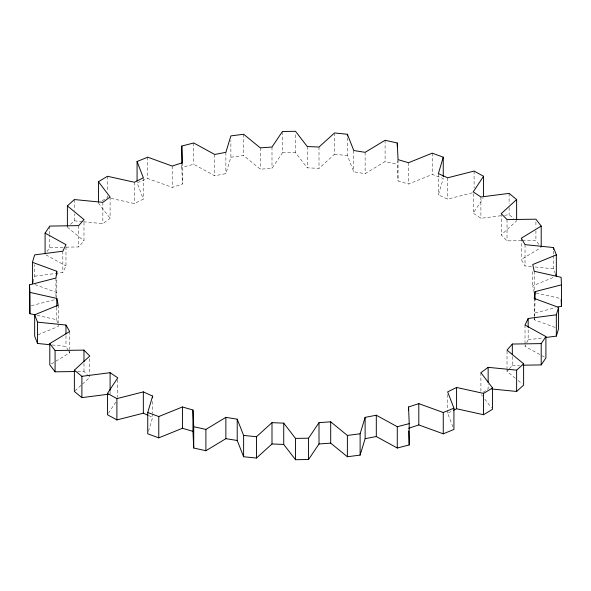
<?xml version="1.0" encoding="UTF-8"?>
<svg xmlns="http://www.w3.org/2000/svg" width="591" height="591" viewBox="0 0 591 591"><rect width="100%" height="100%" fill="white"/><g stroke="black" fill="none" stroke-linecap="round" stroke-linejoin="round"><path stroke-width="0.44" stroke-dasharray="2.96 2.22" d="M56.049 298.514L56.802 292.582L56.802 279.262M555.208 327.451L534.198 319.731L534.523 317.19M534.626 316.34L535.062 299.63M148.518 431.223L152.618 417.379L152.618 413.826M472.342 192.836L447.66 199.108L438.382 194.927L443.257 178.489L432.228 174.456L408.566 184.03L398.046 180.972L397.278 160.745M32.926 281.973L34.662 276.196L34.662 264.657M111.042 198.377L134.423 203.548L143.34 199.108L137.075 182.826L147.743 178.489L172.195 187.377L182.434 184.03L181.792 167.349L193.722 164.298L214.696 175.771L225.873 173.643L230.882 157.213L230.882 140.34M34.662 276.196L62.838 272.51L65.978 265.957L65.978 244.644M544.296 356.994L525.022 346.356L528.162 339.803L528.162 328.256M108.426 413.242L115.814 402.116M500.924 215.737L480.904 218.308L473.221 213.159L483.061 198.325M46.977 251.618L49.792 247.393L49.792 234.967M230.882 157.213L243.618 155.559L260.306 169.174L271.993 168.346L282.454 152.796L282.454 132.377M66.044 247.141L78.677 246.949L83.974 240.877L83.974 219.571M515.322 378.262L507.026 371.429L508.792 369.412M509.383 368.732L512.323 365.364L512.323 356.484M75.042 390.843L81.735 384.711M82.408 384.098L89.773 377.346L89.773 374.679M521.476 240.692L507.026 240.877L501.227 234.967L516.63 220.849M70.558 224.321L74.37 220.849L74.37 213.75M295.5 134.851L295.5 152.611L307.268 167.844L319.007 168.346L334.521 154.273L334.521 133.847M83.56 221.758L102.849 223.664L110.096 218.308L110.096 196.995M483.083 392.394L488.151 388.649L488.151 384.209M51.321 363.982L55.148 361.655M55.909 361.19L69.672 352.805L69.672 350.145M531.449 266.607L525.022 265.957L521.328 259.501L541.208 247.393M102.191 200.763L107.444 197.586L107.444 195.806M347.382 137.799L347.382 155.559L353.78 171.826L365.127 173.643L385.096 161.587L397.278 164.298M452.935 426.909L447.66 413.198L452.521 410.775M38.031 334.735L58.243 326.476L58.243 323.809M534.198 292.582L532.757 285.837L554.654 276.891M31.308 305.702L55.059 299.585M535.062 312.949L555.296 307.741M528.162 339.803L542.708 337.897M504.566 215.272L509.11 214.688L513.897 218.611M49.792 247.393L65.136 247.156M512.323 365.364L519.541 365.253M282.454 152.796L295.5 152.611M522.378 240.677L535.919 240.507L539.62 245.331M77.65 371.51L83.974 371.429L88.48 376.031M74.37 220.849L82.637 221.669M334.521 154.273L347.382 155.559M535.121 266.984L553.479 268.846L555.385 273.751M52.207 344.952L65.978 346.356L68.438 350.655M535.993 292.981L560.231 298.418M37.056 315.298L56.802 319.731L57.888 324.784M34.95 284.552L56.802 292.582M148.755 415.636L152.618 417.379M45.899 254.869L65.978 265.957M518.085 380.538L522.23 383.958M67.389 227.217L83.974 240.877M481.466 394.729L482.574 396.184M484.79 399.095L491.446 407.812M98.446 203.038L110.096 218.308M68.852 351.372L69.672 352.805M553.479 251.086L553.479 254.64M553.479 255.526L553.479 268.846M535.919 221.861L535.919 227.188M535.919 230.741L535.919 240.507M534.198 271.269L534.198 289.915M534.198 298.418L534.198 316.178M534.198 317.064L534.198 319.731M532.757 271.631L532.757 285.837M525.022 244.644L525.022 265.957M525.022 325.043L525.022 346.356M521.328 238.195L521.328 259.501M509.11 193.375L509.11 204.035M509.11 207.589L509.11 214.688M507.026 219.571L507.026 240.877M507.026 351.01L507.026 367.883M507.026 368.769L507.026 371.429M501.227 213.654L501.227 234.967M480.904 196.995L480.904 218.308M480.904 372.692L480.904 391.338M474.1 171.072L474.1 187.945M473.221 193.626L473.221 213.159M447.66 177.802L447.66 199.108M447.66 394.552L447.66 409.644M447.66 410.538L447.66 413.198M438.382 173.621L438.382 194.927M432.228 153.143L432.228 174.456M408.566 162.717L408.566 184.03M398.046 159.666L398.046 180.972M385.096 140.274L385.096 161.587M365.127 152.33L365.127 173.643M353.78 150.52L353.78 171.826M319.007 147.033L319.007 168.346M307.268 146.538L307.268 167.844M271.993 147.033L271.993 168.346M260.306 147.868L260.306 169.174M243.618 134.253L243.618 155.559M225.873 152.33L225.873 173.643M214.696 154.465L214.696 175.771M193.722 142.985L193.722 164.298M182.434 162.717L182.434 184.03M181.792 164.69L181.792 167.349M172.195 166.071L172.195 187.377M152.618 401.4L152.618 412.939M147.743 157.176L147.743 178.489M143.34 177.802L143.34 199.108M134.423 182.242L134.423 203.548M117.779 379.614L117.779 397.374M110.096 391.338L110.096 394.005M107.444 176.273L107.444 191.366M102.849 202.351L102.849 223.664M89.773 358.7L89.773 373.793M83.974 363.443L83.974 371.429M78.677 225.636L78.677 246.949M74.37 199.544L74.37 210.197M69.672 331.499L69.672 349.251M65.978 335.695L65.978 346.356M62.838 251.197L62.838 272.51M58.243 305.163L58.243 322.922M56.802 307.298L56.802 319.731M55.938 278.051L55.938 296.697M49.792 226.087L49.792 234.08"/><path stroke-width="0.89" d="M443.257 176.709L443.257 157.176L432.228 153.143L408.566 162.717L398.046 159.666L397.278 142.985L385.096 140.274L365.127 152.33L353.78 150.52L347.382 134.253L334.521 132.96L319.007 147.033L307.268 146.538L295.5 131.298L282.454 131.483L271.993 147.033L260.306 147.868L243.618 134.253L230.882 135.9L225.873 152.33L214.696 154.465L193.722 142.985L181.792 146.043L182.434 162.717L172.195 166.071L147.743 157.176L137.075 161.52L143.34 177.802L134.423 182.242L107.444 176.273L98.446 181.733L110.096 196.995L102.849 202.351L74.37 199.544L67.389 205.904L83.974 219.571L78.677 225.636L49.792 226.087L45.093 233.12L65.978 244.644L62.838 251.197L34.662 254.891L32.431 262.315L56.802 271.269L55.938 278.051L29.55 284.847L29.868 313.688L35.261 314.9M443.257 157.176L438.382 173.621L447.66 177.802L474.1 171.072L483.556 176.273L473.221 191.853L480.904 196.995L509.11 193.375L516.63 199.544L501.227 213.654L507.026 219.571L535.919 219.195L541.208 226.087L521.328 238.195L525.022 244.644L553.479 247.54L556.338 254.891L532.757 264.524L534.198 271.269L561.132 277.312L561.45 284.847L535.062 291.636L534.198 298.418L558.569 307.372L558.569 328.685L556.338 336.109L545.434 337.542M558.569 307.372L556.338 314.804L528.162 318.49L525.022 325.043L545.907 336.575L541.208 343.607L512.323 344.051L507.026 350.123L523.611 363.783L516.63 370.151L488.151 367.336L480.904 372.692L492.554 387.962L483.556 393.414L456.577 387.452L447.66 391.892L453.925 408.174L443.257 412.511L418.805 403.623L408.566 406.97L409.208 423.651L397.278 426.702L376.304 415.229L365.127 417.357L360.118 433.787L347.382 435.441L330.694 421.826L319.007 422.654L319.007 443.967L308.546 459.517L295.5 459.702L283.732 444.462L271.993 443.967L256.479 458.04L243.618 456.747L237.22 440.48L225.873 438.67L205.904 450.726L193.722 448.015L192.954 431.334L182.434 428.283L158.772 437.857L147.743 433.824L147.743 412.511L152.618 396.073L143.34 391.892L116.9 398.615L107.444 393.414L117.779 377.841L110.096 372.692L81.89 376.312L74.37 370.151L89.773 356.033L83.974 350.123L55.081 350.493L49.792 343.607L69.672 331.499L65.978 325.043L37.521 322.154L34.662 314.804L58.243 305.163L56.802 298.418L29.868 292.382L29.55 284.847M32.926 281.973L32.431 283.628L32.431 262.315M319.007 443.967L330.694 443.132L347.382 456.747L360.118 455.1L365.127 438.67L365.127 417.357M523.153 365.194L541.208 364.913L545.907 357.88L545.907 336.575M308.546 459.517L308.546 438.204L319.007 422.654M491.823 389.011L516.63 391.456L523.611 385.096L523.611 363.783M256.479 458.04L256.479 436.727L271.993 422.654L283.732 423.156L295.5 438.389L295.5 459.702M453.334 410.376L456.577 408.758L483.556 414.727L492.554 409.267L492.554 387.962M147.743 412.511L158.772 416.544L182.434 406.97L192.954 410.028L193.722 426.702L205.904 429.413L225.873 417.357L237.22 419.174L243.618 435.441L243.618 456.747M408.566 428.283L418.805 424.929L443.257 433.824L453.925 429.48L453.925 408.174M557.934 307.061L561.45 306.153L561.45 284.847M365.127 438.67L376.304 436.535L397.278 448.015L409.208 444.957L409.208 423.651M107.444 393.414L107.444 414.727L116.9 419.928L143.34 413.198L147.979 415.288M74.37 370.151L74.37 391.456L81.89 397.625L108.271 394.234M49.792 343.607L49.792 364.913L55.081 371.805L74.946 371.547M295.5 438.389L308.546 438.204M243.618 435.441L256.479 436.727M34.662 314.804L34.662 336.109L37.521 343.46L50.368 344.767M555.703 274.564L556.338 276.196L556.338 254.891M561.162 299.46L561.45 306.153M408.669 430.913L409.208 444.957M556.338 314.804L556.338 336.109M553.479 247.54L553.479 249.313M541.208 226.087L541.208 246.506M541.208 343.607L541.208 364.913M535.062 291.636L535.062 299.63M528.162 318.49L528.162 327.37M516.63 199.544L516.63 219.963M516.63 370.151L516.63 391.456M512.323 344.051L512.323 354.703M488.151 367.336L488.151 382.429M483.556 176.273L483.556 196.692M483.556 393.414L483.556 414.727M456.577 387.452L456.577 408.758M443.257 412.511L443.257 433.824M418.805 403.623L418.805 424.929M408.566 406.97L408.566 410.523M397.278 142.985L397.278 146.538M397.278 426.702L397.278 448.015M376.304 415.229L376.304 436.535M360.118 433.787L360.118 455.1M347.382 134.253L347.382 136.026M347.382 435.441L347.382 456.747M330.694 421.826L330.694 443.132M283.732 423.156L283.732 444.462M271.993 422.654L271.993 443.967M237.22 419.174L237.22 440.48M225.873 417.357L225.873 438.67M205.904 429.413L205.904 450.726M193.722 426.702L193.722 448.015M192.954 410.028L192.954 431.334M182.434 406.97L182.434 428.283M181.792 146.043L181.792 163.803M158.772 416.544L158.772 437.857M152.618 396.073L152.618 397.846M143.34 391.892L143.34 413.198M137.075 161.52L137.075 181.053M116.9 398.615L116.9 419.928M110.096 372.692L110.096 390.452M98.446 181.733L98.446 202.152M83.974 350.123L83.974 361.662M81.89 376.312L81.89 397.625M67.389 205.904L67.389 226.331M65.978 325.043L65.978 333.922M56.802 271.269L56.802 274.822M56.802 298.418L56.802 306.411M55.081 350.493L55.081 371.805M45.093 233.12L45.093 253.539M37.521 322.154L37.521 343.46M29.868 292.382L29.868 313.688"/></g></svg>
